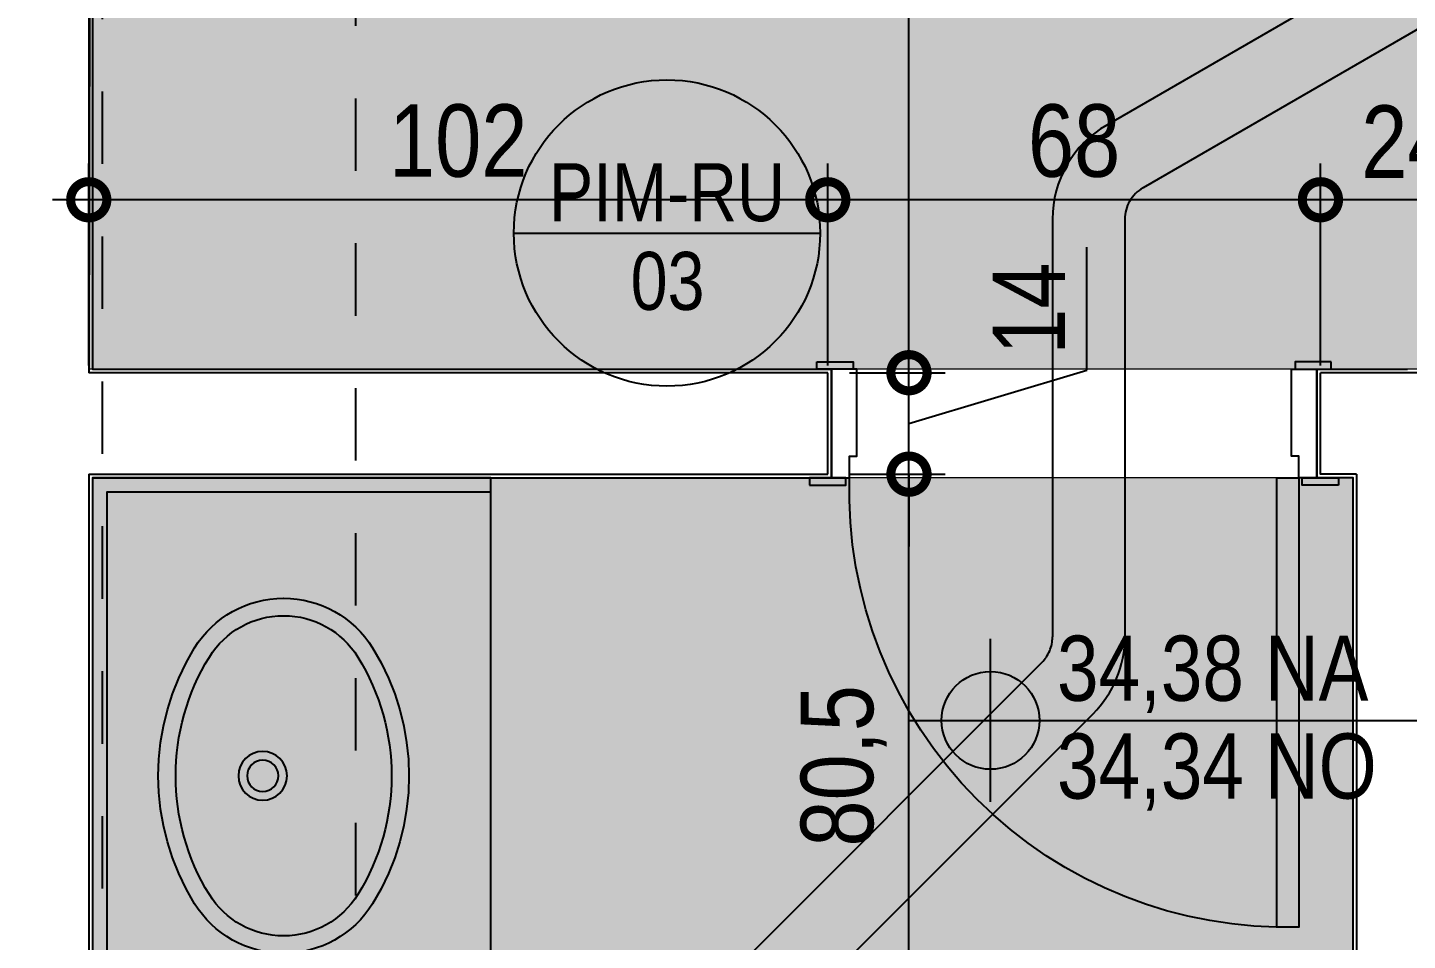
# Model space of a CAD drawing. Header units: metres. Extents: x -23 to 570, y -54 to 184.
# Drawn here: x -8.743 to -6.838, y 5.298 to 6.557 of the extents above; entities that cross this region are included whole.
import ezdxf
from ezdxf.enums import TextEntityAlignment as Align

# ---------------------------------------------------------------- set-up
doc = ezdxf.new("R2010")
doc.units = ezdxf.units.M
doc.header["$PDMODE"] = 35
for name, pattern in [('DASHEDX2', [1.5, 1, -0.5]), ('PUC$0$DASHEDX2', [1.5, 1, -0.5]), ('PUC$0$HIDDEN2', [0.1875, 0.125, -0.0625])]:
    doc.linetypes.add(name, pattern=pattern)
for name, color, linetype in [('1', 232, 'DASHEDX2'), ('ARQ-DIM', 2, 'Continuous'), ('ARQ-PRJ', 7, 'DASHEDX2'), ('ARQ-SIM', 1, 'Continuous'), ('PUC$0$ARQ-ALV ACAB', 4, 'Continuous'), ('PUC$0$ARQ-ALV OSSO', 5, 'Continuous'), ('PUC$0$ARQ-CAX @ 1', 1, 'Continuous'), ('PUC$0$ARQ-HID', 7, 'Continuous'), ('PUC$0$ARQ-PRJ', 7, 'PUC$0$DASHEDX2')]:
    doc.layers.add(name, color=color, linetype=linetype)
doc.layers.add('PUC$0$ARQ-FORRO', color=9, linetype='Continuous', lineweight=5)
doc.styles.add('Adesa', font='ARIALN.TTF')
doc.dimstyles.new('ADESA 1-0050', dxfattribs={"dimtxt": 0.1, "dimasz": 0.1, "dimexe": 0.05, "dimexo": 0.05, "dimgap": 0.03, "dimtad": 1, "dimdec": 1, "dimlfac": 100, "dimzin": 12, "dimtxsty": 'Adesa', "dimblk": 'DOTSMALL', "dimcen": 1, "dimdle": 0.05, "dimclrd": 1, "dimclre": 1, "dimclrt": 256, "dimazin": 3, "dimtm": 1e-09, "dimtfac": 1, "dimtdec": 1, "dimtmove": 1, "dimatfit": 0, "dimldrblk": 'DOTSMALL', "dimfxl": 0.8, "dimtvp": 2, "dimtolj": 1, "dimtzin": 0, "dimarcsym": 0})

# ---------------------------------------------------------------- blocks, each defined once
blk = doc.blocks.new('_DotSmall')
at = {"color": 0, "linetype": 'ByBlock', "const_width": 0.5}
blk.add_lwpolyline([(-0.0625, 0, 1), (0.0625, 0, 1)], format="xyb", close=True, dxfattribs=at)
blk = doc.blocks.new('*D376')
at = {"layer": 'ARQ-DIM', "color": 1, "lineweight": -2, "transparency": 16777216}
for p, q in [((-6.9584, 6.0912), (-6.9584, 6.3699)), ((-6.7184, 6.0912), (-6.7184, 6.3699)), ((-6.6684, 6.3199), (-7.0084, 6.3199))]:
    blk.add_line(p, q, dxfattribs=at)
at = {"layer": 'Defpoints', "color": 0, "transparency": 16777216}
for p in [(-6.9584, 6.3199), (-6.9584, 6.0412, 0), (-6.7184, 6.0412, 0)]:
    blk.add_point(p, dxfattribs=at)
at = {"layer": 'ARQ-DIM', "color": 1, "lineweight": -2, "transparency": 16777216, "xscale": 0.1, "yscale": 0.1, "zscale": 0.1, "rotation": 180}
blk.add_blockref('_DotSmall', (-6.9584, 6.3199), dxfattribs=at)
at = {"layer": 'ARQ-DIM', "color": 1, "lineweight": -2, "transparency": 16777216, "xscale": 0.1, "yscale": 0.1, "zscale": 0.1}
blk.add_blockref('_DotSmall', (-6.7184, 6.3199), dxfattribs=at)
at = {"layer": 'ARQ-DIM', "transparency": 16777216, "insert": (-6.8384, 6.4001), "char_height": 0.1, "attachment_point": 5, "style": 'Adesa'}
blk.add_mtext('\\A1;24', dxfattribs=at)
blk = doc.blocks.new('*D377')
at = {"layer": 'ARQ-DIM', "color": 1, "lineweight": -2, "transparency": 16777216}
for p, q in [((-7.6384, 6.0912), (-7.6384, 6.3699)), ((-6.9584, 6.0912), (-6.9584, 6.3699)), ((-6.9084, 6.3199), (-7.6884, 6.3199))]:
    blk.add_line(p, q, dxfattribs=at)
at = {"layer": 'Defpoints', "color": 0, "transparency": 16777216}
for p in [(-7.6384, 6.3199), (-7.6384, 6.0412, 0), (-6.9584, 6.0412, 0)]:
    blk.add_point(p, dxfattribs=at)
at = {"layer": 'ARQ-DIM', "color": 1, "lineweight": -2, "transparency": 16777216, "xscale": 0.1, "yscale": 0.1, "zscale": 0.1, "rotation": 180}
blk.add_blockref('_DotSmall', (-7.6384, 6.3199), dxfattribs=at)
at = {"layer": 'ARQ-DIM', "color": 1, "lineweight": -2, "transparency": 16777216, "xscale": 0.1, "yscale": 0.1, "zscale": 0.1}
blk.add_blockref('_DotSmall', (-6.9584, 6.3199), dxfattribs=at)
at = {"layer": 'ARQ-DIM', "transparency": 16777216, "insert": (-7.2984, 6.4009), "char_height": 0.1, "attachment_point": 5, "style": 'Adesa'}
blk.add_mtext('\\A1;68', dxfattribs=at)
blk = doc.blocks.new('*D378')
at = {"layer": 'ARQ-DIM', "color": 1, "lineweight": -2, "transparency": 16777216}
for p, q in [((-8.6584, 6.0912), (-8.6584, 6.3699)), ((-7.6384, 6.0912), (-7.6384, 6.3699)), ((-7.5884, 6.3199), (-8.7084, 6.3199))]:
    blk.add_line(p, q, dxfattribs=at)
at = {"layer": 'Defpoints', "color": 0, "transparency": 16777216}
for p in [(-8.6584, 6.3199), (-8.6584, 6.0412, 0), (-7.6384, 6.0412, 0)]:
    blk.add_point(p, dxfattribs=at)
at = {"layer": 'ARQ-DIM', "color": 1, "lineweight": -2, "transparency": 16777216, "xscale": 0.1, "yscale": 0.1, "zscale": 0.1, "rotation": 180}
blk.add_blockref('_DotSmall', (-8.6584, 6.3199), dxfattribs=at)
at = {"layer": 'ARQ-DIM', "color": 1, "lineweight": -2, "transparency": 16777216, "xscale": 0.1, "yscale": 0.1, "zscale": 0.1}
blk.add_blockref('_DotSmall', (-7.6384, 6.3199), dxfattribs=at)
at = {"layer": 'ARQ-DIM', "transparency": 16777216, "insert": (-8.1484, 6.4009), "char_height": 0.1, "attachment_point": 5, "style": 'Adesa'}
blk.add_mtext('\\A1;102', dxfattribs=at)
blk = doc.blocks.new('*D381')
at = {"layer": 'ARQ-DIM', "color": 1, "lineweight": -2, "transparency": 16777216}
for p, q in [((-7.5263, 5.0862), (-7.5263, 5.9912)), ((-7.6084, 5.9412), (-7.4763, 5.9412)), ((-7.5784, 5.1362), (-7.4763, 5.1362))]:
    blk.add_line(p, q, dxfattribs=at)
at = {"layer": 'Defpoints', "color": 0, "transparency": 16777216}
for p in [(-7.6584, 5.9412, 0), (-7.5263, 5.9412), (-7.6284, 5.1362, 0)]:
    blk.add_point(p, dxfattribs=at)
at = {"layer": 'ARQ-DIM', "color": 1, "lineweight": -2, "transparency": 16777216, "xscale": 0.1, "yscale": 0.1, "zscale": 0.1}
for p, rotation in [((-7.5263, 5.9412), 90), ((-7.5263, 5.1362), 270)]:
    blk.add_blockref('_DotSmall', p, dxfattribs=dict(at, rotation=rotation))
at = {"layer": 'ARQ-DIM', "transparency": 16777216, "insert": (-7.6164, 5.5387), "char_height": 0.1, "attachment_point": 5, "rotation": 90, "style": 'Adesa'}
blk.add_mtext('\\A1;80,5', dxfattribs=at)
blk = doc.blocks.new('*D382')
at = {"layer": 'ARQ-DIM', "color": 1, "lineweight": -2, "transparency": 16777216}
for p, q in [((-7.2807, 6.0849), (-7.2807, 6.2544)), ((-7.5263, 6.0812), (-7.5263, 6.1812)), ((-7.6084, 6.0812), (-7.4763, 6.0812)), ((-7.5263, 6.0112), (-7.2807, 6.0849)), ((-7.5263, 5.9412), (-7.5263, 6.0812)), ((-7.5263, 5.9412), (-7.5263, 6.0812)), ((-7.6084, 5.9412), (-7.4763, 5.9412)), ((-7.5263, 5.9412), (-7.5263, 5.8412))]:
    blk.add_line(p, q, dxfattribs=at)
at = {"layer": 'Defpoints', "color": 0, "transparency": 16777216}
for p in [(-7.6584, 6.0812, 0), (-7.5263, 6.0812), (-7.6584, 5.9412, 0)]:
    blk.add_point(p, dxfattribs=at)
at = {"layer": 'ARQ-DIM', "color": 1, "lineweight": -2, "transparency": 16777216, "xscale": 0.1, "yscale": 0.1, "zscale": 0.1}
for p, rotation in [((-7.5263, 6.0812), 270), ((-7.5263, 5.9412), 90)]:
    blk.add_blockref('_DotSmall', p, dxfattribs=dict(at, rotation=rotation))
at = {"layer": 'ARQ-DIM', "transparency": 16777216, "insert": (-7.3609, 6.1696), "char_height": 0.1, "attachment_point": 5, "rotation": 90, "style": 'Adesa'}
blk.add_mtext('\\A1;14', dxfattribs=at)
blk = doc.blocks.new('*D383')
at = {"layer": 'ARQ-DIM', "color": 1, "lineweight": -2, "transparency": 16777216}
for p, q in [((-7.5263, 6.0312), (-7.5263, 8.4799)), ((-7.7373, 8.4299), (-7.4763, 8.4299)), ((-7.6084, 6.0812), (-7.4763, 6.0812))]:
    blk.add_line(p, q, dxfattribs=at)
at = {"layer": 'Defpoints', "color": 0, "transparency": 16777216}
for p in [(-7.7873, 8.4299, 0), (-7.5263, 8.4299), (-7.6584, 6.0812, 0)]:
    blk.add_point(p, dxfattribs=at)
at = {"layer": 'ARQ-DIM', "color": 1, "lineweight": -2, "transparency": 16777216, "xscale": 0.1, "yscale": 0.1, "zscale": 0.1}
for p, rotation in [((-7.5263, 8.4299), 90), ((-7.5263, 6.0812), 270)]:
    blk.add_blockref('_DotSmall', p, dxfattribs=dict(at, rotation=rotation))
at = {"layer": 'ARQ-DIM', "transparency": 16777216, "insert": (-7.6073, 7.2555), "char_height": 0.1, "attachment_point": 5, "rotation": 90, "style": 'Adesa'}
blk.add_mtext('\\A1;235', dxfattribs=at)
blk = doc.blocks.new('NipAcOs')
at = {"layer": 'ARQ-SIM'}
h = blk.add_hatch(color=256, dxfattribs=at)
h.dxf.hatch_style = 1
h.paths.add_polyline_path([(0, 0.15, 0.414214), (-0.15, 0), (0, 0)])
h.paths.add_polyline_path([(0.15, 0), (0, 0), (0, -0.15, 0.414214)])
for p, q in [((0, -0.25), (0, 0.25)), ((-0.25, 0), (0.15, 0)), ((0.15, 0), (1.5834, 0))]:
    blk.add_line(p, q, dxfattribs=at)
blk.add_circle((0, 0), 0.15, dxfattribs=at)
at = {"style": 'Adesa'}
for p in [(0.204, 0.06), (0.204, -0.24)]:
    blk.add_attdef('000,00', p, '', height=0.2, dxfattribs=at)
blk = doc.blocks.new('TIPO COTA$0$Chamada_planta')
at = {"layer": 'ARQ-SIM'}
blk.add_line((-1.409, 0), (1.409, 0), dxfattribs=at)
blk.add_circle((0, 0), 1.409, dxfattribs=at)
at = {"layer": 'ARQ-SIM', "color": 2, "style": 'Adesa'}
for tag, p in [('NUMERO', (0, 0.234)), ('C.D.', (0, -0.272))]:
    blk.add_attdef(tag, text='', height=0.5, dxfattribs=at).set_placement(p, align=Align.MIDDLE_CENTER)
blk = doc.blocks.new('*U2441')
blk.add_lwpolyline([(0.4, -0.55), (-0.4, -0.55), (-0.4, 0), (0.4, 0)], close=True)
at = {"ltscale": 0.005}
for radius in [0.0336, 0.0216]:
    blk.add_circle((0.0113, -0.2351), radius, dxfattribs=at)
at = {"linetype": 'PUC$0$HIDDEN2', "ltscale": 100}
for centre, radius, start, end in [((0.0113, -0.4273), 0.3363, 58.3318, 121.6682), ((-0.0896, -0.2637), 0.1441, 121.6682, 180), ((0.1121, -0.2637), 0.1441, 0, 58.3318), ((-0.0896, -0.2641), 0.1441, 180, 238.3318), ((0.0113, -0.1006), 0.3363, 238.3318, 301.6682)]:
    blk.add_arc(centre, radius, start, end, dxfattribs=at)
at = {"ltscale": 0.005}
for centre, radius, start, end in [((0.0113, -0.4273), 0.3123, 58.3318, 121.6682), ((-0.0896, -0.2637), 0.1201, 121.6682, 180)]:
    blk.add_arc(centre, radius, start, end, dxfattribs=at)
at = {"linetype": 'Continuous'}
for centre, radius, start, end in [((0.1121, -0.2637), 0.1201, 0, 58.3318), ((0.1121, -0.2641), 0.1201, 301.6682, 0), ((0.0113, -0.1006), 0.3123, 238.3318, 301.6682)]:
    blk.add_arc(centre, radius, start, end, dxfattribs=at)
for centre, radius, start, end in [((-0.0896, -0.2641), 0.1201, 180, 238.3318), ((0.1121, -0.2641), 0.1441, 301.6682, 0)]:
    blk.add_arc(centre, radius, start, end)
blk = doc.blocks.new('*U2437')
for points in [[(-0.045, 0.01), (0.005, 0.01), (0.005, 0), (-0.045, 0)], [(0.665, 0.01), (0.615, 0.01), (0.615, 0), (0.665, 0)], [(-0.055, -0.16), (-0.005, -0.16), (-0.005, -0.15), (-0.055, -0.15)], [(0, -0.15), (0, -0.77), (0.03, -0.77), (0.03, -0.15)], [(0.675, -0.16), (0.625, -0.16), (0.625, -0.15), (0.675, -0.15)]]:
    blk.add_lwpolyline(points, close=True)
for points in [[(-0.04, -0.15), (0, -0.15), (0, -0.12), (0.01, -0.12), (0.01, 0), (-0.025, 0), (-0.025, -0.15)], [(0.66, -0.15), (0.62, -0.15), (0.62, -0.12), (0.61, -0.12), (0.61, 0), (0.645, 0), (0.645, -0.15)]]:
    blk.add_lwpolyline(points)
at = {"layer": 'PUC$0$ARQ-PRJ'}
blk.add_arc((0.0179, -0.1679), 0.6024, 268.2986, 1.7014, dxfattribs=at)
blk = doc.blocks.new('PUC$0$forro area comum')
at = {"layer": 'PUC$0$ARQ-FORRO'}
h = blk.add_hatch(color=256, dxfattribs=at)
h.dxf.hatch_style = 1
h.paths.add_polyline_path([(-8.6575, 6.0862), (-8.6534, 8.4249), (-7.1734, 8.4249), (-7.1734, 7.5362), (-5.015, 7.5362), (-5.0192, 6.0862)])
h = blk.add_hatch(color=256, dxfattribs=at)
h.dxf.hatch_style = 1
h.paths.add_polyline_path([(-6.9134, 5.9362), (-8.6534, 5.9362), (-8.6534, 4.1049), (-6.9134, 4.1049)])
at = {"layer": 'PUC$0$ARQ-FORRO', "elevation": 0}
for points in [[(-8.6575, 6.0862), (-8.6534, 8.4249), (-7.1734, 8.4249), (-7.1734, 7.5362), (-5.015, 7.5362), (-5.0192, 6.0862)], [(-6.9134, 5.9362), (-8.6534, 5.9362), (-8.6534, 4.1049), (-6.9134, 4.1049)]]:
    blk.add_lwpolyline(points, close=True, dxfattribs=at)
blk = doc.blocks.new('PUC')
at = {"layer": 'PUC$0$ARQ-ALV ACAB'}
for p, q in [((-7.6334, 5.9362, 0), (-7.6334, 6.0862, 0)), ((-8.6534, 5.9362, 0), (-7.6334, 5.9362, 0))]:
    blk.add_line(p, q, dxfattribs=at)
at = {"layer": 'PUC$0$ARQ-ALV ACAB', "elevation": 0}
for points in [[(-10.0051, 8.5949), (-8.1184, 8.5949), (-8.1184, 8.4249), (-8.6534, 8.4249), (-8.6533, 6.0862), (-7.6334, 6.0862)], [(-8.6534, 5.9362), (-8.6534, 4.1049), (-6.9134, 4.1049), (-6.9134, 5.9362), (-6.9634, 5.9362), (-6.9634, 6.0862), (-6.8384, 6.0862)]]:
    blk.add_lwpolyline(points, dxfattribs=at)
at = {"layer": 'PUC$0$ARQ-ALV OSSO'}
for p, q in [((-7.6384, 6.0812, 0), (-8.6584, 6.0812, 0)), ((-7.6384, 5.9412, 0), (-7.6384, 6.0812, 0)), ((-8.6584, 5.9412, 0), (-7.6384, 5.9412, 0))]:
    blk.add_line(p, q, dxfattribs=at)
at = {"layer": 'PUC$0$ARQ-ALV OSSO', "elevation": 0}
for points in [[(-8.6584, 8.4299), (-8.6583, 6.0812)], [(-6.7684, 4.0999), (-6.7684, 5.9412), (-6.7184, 5.9412), (-6.7184, 6.0812), (-6.9584, 6.0812)], [(-8.6583, 5.9412), (-8.6583, 4.0999)], [(-6.9084, 5.9412), (-6.9083, 4.0999)]]:
    blk.add_lwpolyline(points, dxfattribs=at)
at = {"layer": 'PUC$0$ARQ-ALV OSSO', "extrusion": (8.65313e-07, 4.32089e-06, 1), "elevation": 0}
blk.add_lwpolyline([(-6.9084, 5.9412), (-6.9584, 5.9412), (-6.9584, 6.0812)], dxfattribs=at)
at = {"layer": 'PUC$0$ARQ-HID', "elevation": 0}
blk.add_lwpolyline([(-8.1034, 5.9162), (-8.6334, 5.9162), (-8.6334, 5.1362)], dxfattribs=at)
at = {"layer": 'PUC$0$ARQ-CAX @ 1', "xscale": -1}
blk.add_blockref('*U2437', (-6.9884, 6.0862, 0), dxfattribs=at)
at = {"layer": 'PUC$0$ARQ-FORRO'}
blk.add_blockref('PUC$0$forro area comum', (0, 0), dxfattribs=at)
at = {"layer": 'PUC$0$ARQ-HID', "extrusion": (-4.32089e-06, 8.65313e-07, 1), "xscale": -1, "rotation": 90.0000000001713}
blk.add_blockref('*U2441', (-8.6534, 5.5362, 0), dxfattribs=at)
blk = doc.blocks.new('A$C4d6e7122')
at = {"layer": 'ARQ-PRJ', "ltscale": 50}
for p, q in [((1.1473, -2.0747, 0), (-0.2249, -2.8669, 0)), ((1.1742, -2.1747, 0), (-0.1749, -2.9535, 0)), ((-0.2999, -2.9968, 0), (-0.2999, -3.5733, 0)), ((-0.1999, -2.9968, 0), (-0.1999, -3.5733, 0)), ((-0.3145, -3.6087, 0), (-1.3258, -4.62, 0)), ((-0.2438, -3.6794, 0), (-1.2551, -4.6907, 0))]:
    blk.add_line(p, q, dxfattribs=at)
at = {"layer": 'ARQ-PRJ', "ltscale": 50, "extrusion": (3.19926e-07, 5.54128e-07, 1)}
for radius in [0.15, 0.05]:
    blk.add_arc((-0.1499, -2.9968, 0), radius, 120, 180, dxfattribs=at)
at = {"layer": 'ARQ-PRJ', "ltscale": 50, "extrusion": (3.63755e-07, 5.54128e-07, 1)}
for radius in [0.05, 0.15]:
    blk.add_arc((-0.3499, -3.5733, 0), radius, 315, 0, dxfattribs=at)
blk = doc.blocks.new('est-lo-07-6sb-r00')
at = {"layer": '1'}
blk.add_line((-863.988871, 706.92606), (-863.988871, 475.98646), dxfattribs=at)
blk.add_lwpolyline([(-828.988871, 475.98646), (-828.988871, 725.426703)], dxfattribs=at)

msp = doc.modelspace()

# ---------------------------------------------------------------- block references
msp.add_blockref('PUC', (0, 0))
at = {"linetype": 'Continuous', "xscale": 0.01, "yscale": 0.01, "zscale": 0.01}
msp.add_blockref('est-lo-07-6sb-r00', (0, 0), dxfattribs=at)
at = {"layer": 'ARQ-DIM'}
msp.add_blockref('A$C4d6e7122', (-7.0284, 9.2899, 0), dxfattribs=at)
at = {"layer": 'ARQ-SIM'}
ref = msp.add_blockref('TIPO COTA$0$Chamada_planta', (-7.8603, 6.274, 0), dxfattribs=dict(at, xscale=0.15, yscale=0.15, zscale=0.15))
ref.add_attrib('NUMERO', 'PIM-RU', dxfattribs={"color": 2, "height": 0.08, "style": 'Adesa'}).set_placement((-7.8603, 6.3303, 0), align=Align.MIDDLE_CENTER)
ref.add_attrib('C.D.', '03', dxfattribs={"color": 2, "height": 0.08, "style": 'Adesa'}).set_placement((-7.8595, 6.2079, 0), align=Align.MIDDLE_CENTER)
ref = msp.add_blockref('NipAcOs', (-7.4138, 5.6014), dxfattribs=dict(at, xscale=0.45, yscale=0.45, zscale=0.45))
ref.add_attrib('000,00', '34,34 NO', (-7.322, 5.4934), dxfattribs={"layer": '0', "color": 2, "height": 0.09, "style": 'Adesa'})
ref.add_attrib('000,00', '34,38 NA', (-7.322, 5.6284), dxfattribs={"layer": '0', "color": 2, "height": 0.09, "style": 'Adesa'})

# ---------------------------------------------------------------- dimensions: what is measured, and where the dimension line sits
at = {"layer": 'ARQ-DIM'}
dim = msp.add_linear_dim(base=(-7.5263, 8.4299), p1=(-7.6584, 6.0812, 0), p2=(-7.7873, 8.4299, 0), angle=270, dimstyle='ADESA 1-0050', override={"dimdec": 0}, dxfattribs=at)
dim.commit()
dim.dimension.update_dxf_attribs({"geometry": '*D383', "text_midpoint": (-7.6073, 7.2555)})
for base, p1, p2, angle, picture, middle in [((-8.6584, 6.3199), (-7.6384, 6.0412, 0), (-8.6584, 6.0412, 0), 180, '*D378', (-8.1484, 6.4009)), ((-7.6384, 6.3199), (-6.9584, 6.0412, 0), (-7.6384, 6.0412, 0), 180, '*D377', (-7.2984, 6.4009)), ((-6.9584, 6.3199), (-6.7184, 6.0412, 0), (-6.9584, 6.0412, 0), 180, '*D376', (-6.8384, 6.4001)), ((-7.5263, 6.0812), (-7.6584, 5.9412, 0), (-7.6584, 6.0812, 0), 270, '*D382', (-7.3609, 6.1149)), ((-7.5263, 5.9412), (-7.6284, 5.1362, 0), (-7.6584, 5.9412, 0), 270, '*D381', (-7.6164, 5.5387))]:
    dim = msp.add_linear_dim(base=base, p1=p1, p2=p2, angle=angle, dimstyle='ADESA 1-0050', dxfattribs=at)
    dim.commit()
    dim.dimension.update_dxf_attribs({"geometry": picture, "text_midpoint": middle})

doc.saveas('drawing.dxf')
